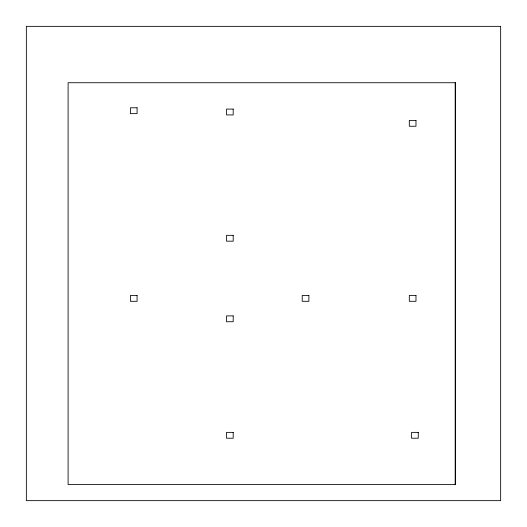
<?xml version="1.0" encoding="UTF-8"?>
<svg xmlns="http://www.w3.org/2000/svg" width="527" height="527" viewBox="0 0 527 527"><rect width="100%" height="100%" fill="white"/><g stroke="black" fill="none" stroke-linecap="round" stroke-linejoin="round"><path stroke-width="0.79" d="M455.17 82.732L455.17 484.544M500.65 26.35L26.35 26.35L26.35 500.65L500.65 500.65L500.65 26.35M455.42 82.732L68.102 82.732L68.102 484.544L455.42 484.544L455.42 82.732M137.079 107.791L130.406 107.791L130.406 113.641L137.079 113.641L137.079 107.791M233.191 109.082L226.518 109.082L226.518 114.932L233.191 114.932L233.191 109.082M415.981 120.406L409.308 120.406L409.308 126.256L415.981 126.256L415.981 120.406M233.191 235.325L226.518 235.325L226.518 241.175L233.191 241.175L233.191 235.325M137.079 295.449L130.406 295.449L130.406 301.299L137.079 301.299L137.079 295.449M308.881 295.449L302.215 295.449L302.215 301.299L308.881 301.299L308.881 295.449M415.981 295.449L409.308 295.449L409.308 301.299L415.981 301.299L415.981 295.449M233.191 315.89L226.518 315.89L226.518 321.74L233.191 321.74L233.191 315.89M233.191 432.371L226.518 432.371L226.518 438.214L233.191 438.214L233.191 432.371M418.26 432.371L411.587 432.371L411.587 438.214L418.26 438.214L418.26 432.371"/></g></svg>
